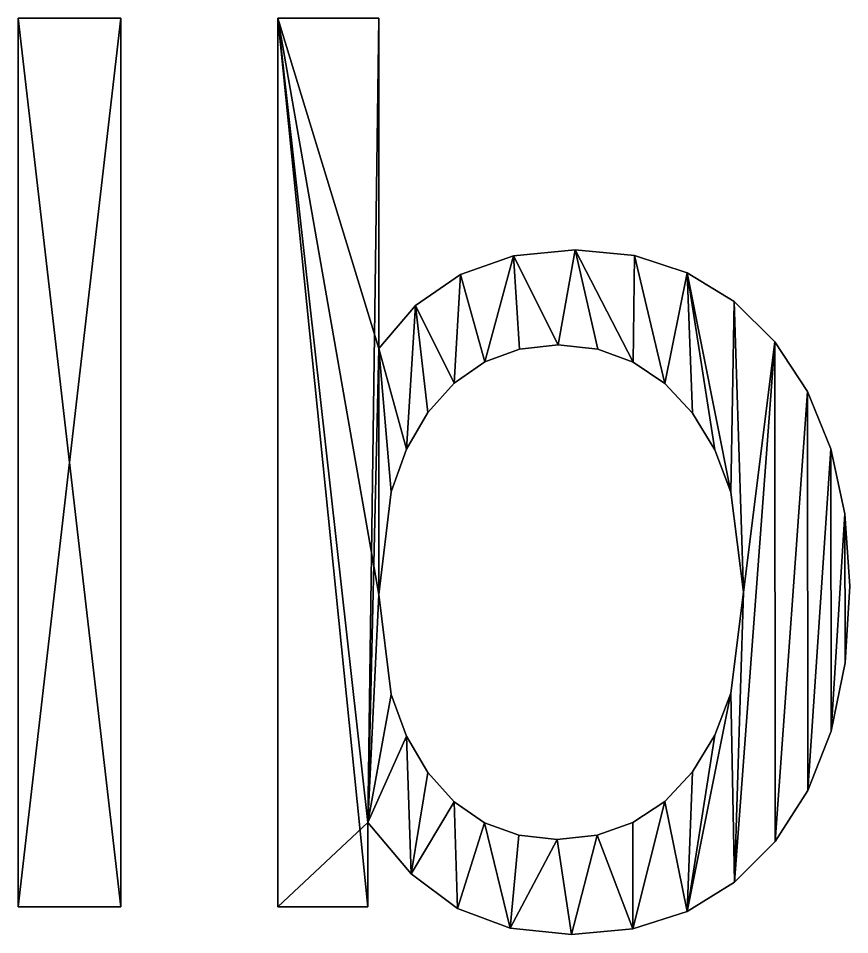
# Model space of a CAD drawing. Header units: metres. Extents: x -935 to 1842, y -1273 to 224.
# Drawn here: x 320.897 to 325.162, y 36.334 to 41.035 of the extents above; entities that cross this region are included whole.
import ezdxf

# ---------------------------------------------------------------- set-up
doc = ezdxf.new("R2010")
doc.units = ezdxf.units.M

msp = doc.modelspace()

# ---------------------------------------------------------------- meshes
at = {"layer": 'middle'}
mesh = msp.add_polyface(dxfattribs=at)
corners = [(320.8974, 41.0345), (321.4224, 36.4771), (321.4224, 41.0345), (320.8974, 36.4771)]
mesh.append_faces([[corners[k] for k in face] for face in [(0, 1, 2), (1, 0, 3)]], dxfattribs={"vtx0": -1})
mesh = msp.add_polyface(dxfattribs=at)
corners = [(320.8974, 36.4771, 0.2), (321.4224, 41.0345, 0.2), (321.4224, 36.4771, 0.2), (320.8974, 41.0345, 0.2)]
mesh.append_faces([[corners[k] for k in face] for face in [(0, 1, 2), (1, 0, 3)]], dxfattribs={"vtx0": -1})
mesh = msp.add_polyface(dxfattribs=at)
corners = [(320.8974, 41.0345), (320.8974, 36.4771, 0.2), (320.8974, 36.4771), (320.8974, 41.0345, 0.2)]
mesh.append_faces([[corners[k] for k in face] for face in [(0, 1, 2), (1, 0, 3)]], dxfattribs={"vtx0": -1})
mesh = msp.add_polyface(dxfattribs=at)
corners = [(321.4224, 41.0345, 0.2), (320.8974, 41.0345), (321.4224, 41.0345), (320.8974, 41.0345, 0.2)]
mesh.append_faces([[corners[k] for k in face] for face in [(0, 1, 2), (1, 0, 3)]], dxfattribs={"vtx0": -1})
mesh = msp.add_polyface(dxfattribs=at)
corners = [(321.4224, 41.0345, 0.2), (321.4224, 36.4771), (321.4224, 36.4771, 0.2), (321.4224, 41.0345)]
mesh.append_faces([[corners[k] for k in face] for face in [(0, 1, 2), (1, 0, 3)]], dxfattribs={"vtx0": -1})
mesh = msp.add_polyface(dxfattribs=at)
corners = [(322.2283, 41.0345), (322.7472, 39.34), (322.7472, 41.0345), (322.7472, 38.0779), (322.691, 36.9096), (322.691, 36.4771), (322.2283, 36.4771), (325.1377, 38.4931), (325.1379, 37.728), (325.1618, 38.1217), (325.0664, 37.3785), (325.0656, 38.8258), (324.9471, 37.0731), (324.9454, 39.1198), (324.7802, 36.8119), (324.7771, 39.3751), (324.5718, 36.6027), (324.6179, 38.0904), (324.5522, 37.5726), (324.3283, 36.4532), (324.4701, 37.3564), (324.3551, 37.1688), (324.2132, 37.0171), (324.0495, 36.3636), (324.0501, 36.9088), (323.866, 36.8437), (323.7356, 36.3337), (323.6607, 36.8221), (323.4205, 36.3673), (323.4644, 36.8435), (323.2884, 36.908), (323.1507, 36.4683), (323.1328, 37.0154), (322.9122, 36.6459), (322.9975, 37.1657), (322.888, 37.3516), (322.8098, 37.5656), (324.5689, 39.5816), (324.5522, 38.6043), (324.329, 39.7291), (324.4701, 38.8202), (324.3551, 39.0088), (324.2136, 39.1619), (324.0575, 39.8176), (324.0517, 39.2712), (323.7544, 39.8471), (323.8695, 39.3368), (323.6669, 39.3587), (323.4381, 39.8154), (323.4679, 39.337), (323.29, 39.272), (323.1648, 39.7203), (323.1332, 39.1636), (322.9345, 39.5619), (322.9975, 39.0119), (322.888, 38.8235), (322.8098, 38.6051)]
mesh.append_faces([[corners[k] for k in face] for face in [(0, 1, 2), (5, 0, 6), (7, 8, 9)]], dxfattribs={"vtx0": -1})
mesh.append_faces([[corners[k] for k in face] for face in [(4, 0, 5), (8, 7, 10), (10, 11, 12), (12, 13, 14), (14, 15, 16), (16, 18, 19), (19, 22, 23), (23, 25, 26), (26, 27, 28), (28, 30, 31), (31, 32, 33), (33, 35, 4), (37, 17, 15), (17, 37, 38), (38, 39, 40), (40, 39, 41), (41, 39, 42), (42, 43, 44), (44, 45, 46), (46, 45, 47), (47, 48, 49), (49, 48, 50), (50, 51, 52), (52, 53, 54), (54, 53, 55), (55, 1, 56), (56, 1, 3)]], dxfattribs={"vtx0": -1, "vtx1": -1})
mesh.append_faces([[corners[k] for k in face] for face in [(1, 0, 3), (3, 0, 4), (16, 15, 17)]], dxfattribs={"vtx0": -1, "vtx1": -1, "vtx2": -1})
mesh.append_faces([[corners[k] for k in face] for face in [(10, 7, 11), (12, 11, 13), (14, 13, 15), (16, 17, 18), (19, 18, 20), (19, 20, 21), (19, 21, 22), (23, 22, 24), (23, 24, 25), (26, 25, 27), (28, 27, 29), (28, 29, 30), (31, 30, 32), (33, 32, 34), (33, 34, 35), (4, 35, 36), (4, 36, 3), (38, 37, 39), (42, 39, 43), (44, 43, 45), (47, 45, 48), (50, 48, 51), (52, 51, 53), (55, 53, 1)]], dxfattribs={"vtx0": -1, "vtx2": -1})
mesh = msp.add_polyface(dxfattribs=at)
corners = [(322.2283, 36.4771, 0.2), (322.691, 36.9096, 0.2), (322.691, 36.4771, 0.2), (325.1379, 37.728, 0.2), (325.1377, 38.4931, 0.2), (325.1618, 38.1217, 0.2), (325.0664, 37.3785, 0.2), (325.0656, 38.8258, 0.2), (324.9471, 37.0731, 0.2), (324.9454, 39.1198, 0.2), (324.7802, 36.8119, 0.2), (324.7771, 39.3751, 0.2), (324.5718, 36.6027, 0.2), (324.6179, 38.0904, 0.2), (324.5522, 37.5726, 0.2), (324.3283, 36.4532, 0.2), (324.4701, 37.3564, 0.2), (324.3551, 37.1688, 0.2), (324.2132, 37.0171, 0.2), (324.0495, 36.3636, 0.2), (324.0501, 36.9088, 0.2), (323.866, 36.8437, 0.2), (323.7356, 36.3337, 0.2), (323.6607, 36.8221, 0.2), (323.4205, 36.3673, 0.2), (323.4644, 36.8435, 0.2), (323.2884, 36.908, 0.2), (323.1507, 36.4683, 0.2), (323.1328, 37.0154, 0.2), (322.9122, 36.6459, 0.2), (322.9975, 37.1657, 0.2), (322.888, 37.3516, 0.2), (322.8098, 37.5656, 0.2), (322.7472, 38.0779, 0.2), (322.7472, 39.34, 0.2), (322.7472, 41.0345, 0.2), (322.2283, 41.0345, 0.2), (324.5689, 39.5816, 0.2), (324.5522, 38.6043, 0.2), (324.329, 39.7291, 0.2), (324.4701, 38.8202, 0.2), (324.3551, 39.0088, 0.2), (324.2136, 39.1619, 0.2), (324.0575, 39.8176, 0.2), (324.0517, 39.2712, 0.2), (323.7544, 39.8471, 0.2), (323.8695, 39.3368, 0.2), (323.6669, 39.3587, 0.2), (323.4381, 39.8154, 0.2), (323.4679, 39.337, 0.2), (323.29, 39.272, 0.2), (323.1648, 39.7203, 0.2), (323.1332, 39.1636, 0.2), (322.9345, 39.5619, 0.2), (322.9975, 39.0119, 0.2), (322.888, 38.8235, 0.2), (322.8098, 38.6051, 0.2)]
mesh.append_faces([[corners[k] for k in face] for face in [(0, 1, 2), (3, 4, 5)]], dxfattribs={"vtx0": -1})
mesh.append_faces([[corners[k] for k in face] for face in [(4, 6, 7), (7, 8, 9), (9, 10, 11), (13, 12, 14), (14, 15, 16), (16, 15, 17), (17, 15, 18), (18, 19, 20), (20, 19, 21), (21, 22, 23), (23, 24, 25), (25, 24, 26), (26, 27, 28), (28, 29, 30), (30, 29, 31), (31, 1, 32), (32, 1, 33), (34, 1, 35), (35, 1, 36), (36, 1, 0), (37, 38, 39), (39, 42, 43), (43, 44, 45), (45, 47, 48), (48, 50, 51), (51, 52, 53), (53, 55, 34)]], dxfattribs={"vtx0": -1, "vtx1": -1})
mesh.append_faces([[corners[k] for k in face] for face in [(11, 12, 13), (33, 1, 34)]], dxfattribs={"vtx0": -1, "vtx1": -1, "vtx2": -1})
mesh.append_faces([[corners[k] for k in face] for face in [(4, 3, 6), (7, 6, 8), (9, 8, 10), (11, 10, 12), (14, 12, 15), (18, 15, 19), (21, 19, 22), (23, 22, 24), (26, 24, 27), (28, 27, 29), (31, 29, 1), (13, 37, 11), (37, 13, 38), (39, 38, 40), (39, 40, 41), (39, 41, 42), (43, 42, 44), (45, 44, 46), (45, 46, 47), (48, 47, 49), (48, 49, 50), (51, 50, 52), (53, 52, 54), (53, 54, 55), (34, 55, 56), (34, 56, 33)]], dxfattribs={"vtx0": -1, "vtx2": -1})
mesh = msp.add_polyface(dxfattribs=at)
corners = [(322.2283, 41.0345), (322.2283, 36.4771, 0.2), (322.2283, 36.4771), (322.2283, 41.0345, 0.2)]
mesh.append_faces([[corners[k] for k in face] for face in [(0, 1, 2), (1, 0, 3)]], dxfattribs={"vtx0": -1})
mesh = msp.add_polyface(dxfattribs=at)
corners = [(322.7472, 41.0345, 0.2), (322.2283, 41.0345), (322.7472, 41.0345), (322.2283, 41.0345, 0.2)]
mesh.append_faces([[corners[k] for k in face] for face in [(0, 1, 2), (1, 0, 3)]], dxfattribs={"vtx0": -1})
mesh = msp.add_polyface(dxfattribs=at)
corners = [(322.7472, 41.0345, 0.2), (322.7472, 39.34), (322.7472, 39.34, 0.2), (322.7472, 41.0345)]
mesh.append_faces([[corners[k] for k in face] for face in [(0, 1, 2), (1, 0, 3)]], dxfattribs={"vtx0": -1})
mesh = msp.add_polyface(dxfattribs=at)
corners = [(323.7544, 39.8471, 0.2), (323.4381, 39.8154), (323.7544, 39.8471), (323.4381, 39.8154, 0.2)]
mesh.append_faces([[corners[k] for k in face] for face in [(0, 1, 2), (1, 0, 3)]], dxfattribs={"vtx0": -1})
mesh = msp.add_polyface(dxfattribs=at)
corners = [(324.0575, 39.8176, 0.2), (323.7544, 39.8471), (324.0575, 39.8176), (323.7544, 39.8471, 0.2)]
mesh.append_faces([[corners[k] for k in face] for face in [(0, 1, 2), (1, 0, 3)]], dxfattribs={"vtx0": -1})
mesh = msp.add_polyface(dxfattribs=at)
corners = [(324.329, 39.7291, 0.2), (324.0575, 39.8176), (324.329, 39.7291), (324.0575, 39.8176, 0.2)]
mesh.append_faces([[corners[k] for k in face] for face in [(0, 1, 2), (1, 0, 3)]], dxfattribs={"vtx0": -1})
mesh = msp.add_polyface(dxfattribs=at)
corners = [(323.4381, 39.8154, 0.2), (323.1648, 39.7203), (323.4381, 39.8154), (323.1648, 39.7203, 0.2)]
mesh.append_faces([[corners[k] for k in face] for face in [(0, 1, 2), (1, 0, 3)]], dxfattribs={"vtx0": -1})
mesh = msp.add_polyface(dxfattribs=at)
corners = [(324.5689, 39.5816, 0.2), (324.329, 39.7291), (324.5689, 39.5816), (324.329, 39.7291, 0.2)]
mesh.append_faces([[corners[k] for k in face] for face in [(0, 1, 2), (1, 0, 3)]], dxfattribs={"vtx0": -1})
mesh = msp.add_polyface(dxfattribs=at)
corners = [(323.1648, 39.7203, 0.2), (322.9345, 39.5619), (323.1648, 39.7203), (322.9345, 39.5619, 0.2)]
mesh.append_faces([[corners[k] for k in face] for face in [(0, 1, 2), (1, 0, 3)]], dxfattribs={"vtx0": -1})
mesh = msp.add_polyface(dxfattribs=at)
corners = [(324.7771, 39.3751, 0.2), (324.5689, 39.5816), (324.7771, 39.3751), (324.5689, 39.5816, 0.2)]
mesh.append_faces([[corners[k] for k in face] for face in [(0, 1, 2), (1, 0, 3)]], dxfattribs={"vtx0": -1})
mesh = msp.add_polyface(dxfattribs=at)
corners = [(322.9345, 39.5619), (322.7472, 39.34, 0.2), (322.7472, 39.34), (322.9345, 39.5619, 0.2)]
mesh.append_faces([[corners[k] for k in face] for face in [(0, 1, 2), (1, 0, 3)]], dxfattribs={"vtx0": -1})
mesh = msp.add_polyface(dxfattribs=at)
corners = [(323.4679, 39.337, 0.2), (323.6669, 39.3587), (323.4679, 39.337), (323.6669, 39.3587, 0.2)]
mesh.append_faces([[corners[k] for k in face] for face in [(0, 1, 2), (1, 0, 3)]], dxfattribs={"vtx0": -1})
mesh = msp.add_polyface(dxfattribs=at)
corners = [(323.6669, 39.3587, 0.2), (323.8695, 39.3368), (323.6669, 39.3587), (323.8695, 39.3368, 0.2)]
mesh.append_faces([[corners[k] for k in face] for face in [(0, 1, 2), (1, 0, 3)]], dxfattribs={"vtx0": -1})
mesh = msp.add_polyface(dxfattribs=at)
corners = [(324.7771, 39.3751, 0.2), (324.9454, 39.1198), (324.9454, 39.1198, 0.2), (324.7771, 39.3751)]
mesh.append_faces([[corners[k] for k in face] for face in [(0, 1, 2), (1, 0, 3)]], dxfattribs={"vtx0": -1})
mesh = msp.add_polyface(dxfattribs=at)
corners = [(323.29, 39.272, 0.2), (323.4679, 39.337), (323.29, 39.272), (323.4679, 39.337, 0.2)]
mesh.append_faces([[corners[k] for k in face] for face in [(0, 1, 2), (1, 0, 3)]], dxfattribs={"vtx0": -1})
mesh = msp.add_polyface(dxfattribs=at)
corners = [(323.8695, 39.3368, 0.2), (324.0517, 39.2712), (323.8695, 39.3368), (324.0517, 39.2712, 0.2)]
mesh.append_faces([[corners[k] for k in face] for face in [(0, 1, 2), (1, 0, 3)]], dxfattribs={"vtx0": -1})
mesh = msp.add_polyface(dxfattribs=at)
corners = [(323.1332, 39.1636, 0.2), (323.29, 39.272), (323.1332, 39.1636), (323.29, 39.272, 0.2)]
mesh.append_faces([[corners[k] for k in face] for face in [(0, 1, 2), (1, 0, 3)]], dxfattribs={"vtx0": -1})
mesh = msp.add_polyface(dxfattribs=at)
corners = [(324.0517, 39.2712, 0.2), (324.2136, 39.1619), (324.0517, 39.2712), (324.2136, 39.1619, 0.2)]
mesh.append_faces([[corners[k] for k in face] for face in [(0, 1, 2), (1, 0, 3)]], dxfattribs={"vtx0": -1})
mesh = msp.add_polyface(dxfattribs=at)
corners = [(323.1332, 39.1636, 0.2), (322.9975, 39.0119), (322.9975, 39.0119, 0.2), (323.1332, 39.1636)]
mesh.append_faces([[corners[k] for k in face] for face in [(0, 1, 2), (1, 0, 3)]], dxfattribs={"vtx0": -1})
mesh = msp.add_polyface(dxfattribs=at)
corners = [(324.2136, 39.1619), (324.3551, 39.0088, 0.2), (324.3551, 39.0088), (324.2136, 39.1619, 0.2)]
mesh.append_faces([[corners[k] for k in face] for face in [(0, 1, 2), (1, 0, 3)]], dxfattribs={"vtx0": -1})
mesh = msp.add_polyface(dxfattribs=at)
corners = [(324.9454, 39.1198, 0.2), (325.0656, 38.8258), (325.0656, 38.8258, 0.2), (324.9454, 39.1198)]
mesh.append_faces([[corners[k] for k in face] for face in [(0, 1, 2), (1, 0, 3)]], dxfattribs={"vtx0": -1})
mesh = msp.add_polyface(dxfattribs=at)
corners = [(322.9975, 39.0119, 0.2), (322.888, 38.8235), (322.888, 38.8235, 0.2), (322.9975, 39.0119)]
mesh.append_faces([[corners[k] for k in face] for face in [(0, 1, 2), (1, 0, 3)]], dxfattribs={"vtx0": -1})
mesh = msp.add_polyface(dxfattribs=at)
corners = [(324.3551, 39.0088), (324.4701, 38.8202, 0.2), (324.4701, 38.8202), (324.3551, 39.0088, 0.2)]
mesh.append_faces([[corners[k] for k in face] for face in [(0, 1, 2), (1, 0, 3)]], dxfattribs={"vtx0": -1})
mesh = msp.add_polyface(dxfattribs=at)
corners = [(322.888, 38.8235, 0.2), (322.8098, 38.6051), (322.8098, 38.6051, 0.2), (322.888, 38.8235)]
mesh.append_faces([[corners[k] for k in face] for face in [(0, 1, 2), (1, 0, 3)]], dxfattribs={"vtx0": -1})
mesh = msp.add_polyface(dxfattribs=at)
corners = [(324.4701, 38.8202), (324.5522, 38.6043, 0.2), (324.5522, 38.6043), (324.4701, 38.8202, 0.2)]
mesh.append_faces([[corners[k] for k in face] for face in [(0, 1, 2), (1, 0, 3)]], dxfattribs={"vtx0": -1})
mesh = msp.add_polyface(dxfattribs=at)
corners = [(325.0656, 38.8258, 0.2), (325.1377, 38.4931), (325.1377, 38.4931, 0.2), (325.0656, 38.8258)]
mesh.append_faces([[corners[k] for k in face] for face in [(0, 1, 2), (1, 0, 3)]], dxfattribs={"vtx0": -1})
mesh = msp.add_polyface(dxfattribs=at)
corners = [(322.8098, 38.6051, 0.2), (322.7472, 38.0779), (322.7472, 38.0779, 0.2), (322.8098, 38.6051)]
mesh.append_faces([[corners[k] for k in face] for face in [(0, 1, 2), (1, 0, 3)]], dxfattribs={"vtx0": -1})
mesh = msp.add_polyface(dxfattribs=at)
corners = [(324.5522, 38.6043), (324.6179, 38.0904, 0.2), (324.6179, 38.0904), (324.5522, 38.6043, 0.2)]
mesh.append_faces([[corners[k] for k in face] for face in [(0, 1, 2), (1, 0, 3)]], dxfattribs={"vtx0": -1})
mesh = msp.add_polyface(dxfattribs=at)
corners = [(325.1377, 38.4931, 0.2), (325.1618, 38.1217), (325.1618, 38.1217, 0.2), (325.1377, 38.4931)]
mesh.append_faces([[corners[k] for k in face] for face in [(0, 1, 2), (1, 0, 3)]], dxfattribs={"vtx0": -1})
mesh = msp.add_polyface(dxfattribs=at)
corners = [(322.7472, 38.0779, 0.2), (322.8098, 37.5656), (322.8098, 37.5656, 0.2), (322.7472, 38.0779)]
mesh.append_faces([[corners[k] for k in face] for face in [(0, 1, 2), (1, 0, 3)]], dxfattribs={"vtx0": -1})
mesh = msp.add_polyface(dxfattribs=at)
corners = [(324.6179, 38.0904), (324.5522, 37.5726, 0.2), (324.5522, 37.5726), (324.6179, 38.0904, 0.2)]
mesh.append_faces([[corners[k] for k in face] for face in [(0, 1, 2), (1, 0, 3)]], dxfattribs={"vtx0": -1})
mesh = msp.add_polyface(dxfattribs=at)
corners = [(325.1618, 38.1217, 0.2), (325.1379, 37.728), (325.1379, 37.728, 0.2), (325.1618, 38.1217)]
mesh.append_faces([[corners[k] for k in face] for face in [(0, 1, 2), (1, 0, 3)]], dxfattribs={"vtx0": -1})
mesh = msp.add_polyface(dxfattribs=at)
corners = [(325.1379, 37.728, 0.2), (325.0664, 37.3785), (325.0664, 37.3785, 0.2), (325.1379, 37.728)]
mesh.append_faces([[corners[k] for k in face] for face in [(0, 1, 2), (1, 0, 3)]], dxfattribs={"vtx0": -1})
mesh = msp.add_polyface(dxfattribs=at)
corners = [(322.8098, 37.5656, 0.2), (322.888, 37.3516), (322.888, 37.3516, 0.2), (322.8098, 37.5656)]
mesh.append_faces([[corners[k] for k in face] for face in [(0, 1, 2), (1, 0, 3)]], dxfattribs={"vtx0": -1})
mesh = msp.add_polyface(dxfattribs=at)
corners = [(324.5522, 37.5726), (324.4701, 37.3564, 0.2), (324.4701, 37.3564), (324.5522, 37.5726, 0.2)]
mesh.append_faces([[corners[k] for k in face] for face in [(0, 1, 2), (1, 0, 3)]], dxfattribs={"vtx0": -1})
mesh = msp.add_polyface(dxfattribs=at)
corners = [(325.0664, 37.3785, 0.2), (324.9471, 37.0731), (324.9471, 37.0731, 0.2), (325.0664, 37.3785)]
mesh.append_faces([[corners[k] for k in face] for face in [(0, 1, 2), (1, 0, 3)]], dxfattribs={"vtx0": -1})
mesh = msp.add_polyface(dxfattribs=at)
corners = [(322.888, 37.3516, 0.2), (322.9975, 37.1657), (322.9975, 37.1657, 0.2), (322.888, 37.3516)]
mesh.append_faces([[corners[k] for k in face] for face in [(0, 1, 2), (1, 0, 3)]], dxfattribs={"vtx0": -1})
mesh = msp.add_polyface(dxfattribs=at)
corners = [(324.4701, 37.3564), (324.3551, 37.1688, 0.2), (324.3551, 37.1688), (324.4701, 37.3564, 0.2)]
mesh.append_faces([[corners[k] for k in face] for face in [(0, 1, 2), (1, 0, 3)]], dxfattribs={"vtx0": -1})
mesh = msp.add_polyface(dxfattribs=at)
corners = [(322.9975, 37.1657, 0.2), (323.1328, 37.0154), (323.1328, 37.0154, 0.2), (322.9975, 37.1657)]
mesh.append_faces([[corners[k] for k in face] for face in [(0, 1, 2), (1, 0, 3)]], dxfattribs={"vtx0": -1})
mesh = msp.add_polyface(dxfattribs=at)
corners = [(324.3551, 37.1688), (324.2132, 37.0171, 0.2), (324.2132, 37.0171), (324.3551, 37.1688, 0.2)]
mesh.append_faces([[corners[k] for k in face] for face in [(0, 1, 2), (1, 0, 3)]], dxfattribs={"vtx0": -1})
mesh = msp.add_polyface(dxfattribs=at)
corners = [(324.9471, 37.0731, 0.2), (324.7802, 36.8119), (324.7802, 36.8119, 0.2), (324.9471, 37.0731)]
mesh.append_faces([[corners[k] for k in face] for face in [(0, 1, 2), (1, 0, 3)]], dxfattribs={"vtx0": -1})
mesh = msp.add_polyface(dxfattribs=at)
corners = [(323.2884, 36.908, 0.2), (323.1328, 37.0154), (323.2884, 36.908), (323.1328, 37.0154, 0.2)]
mesh.append_faces([[corners[k] for k in face] for face in [(0, 1, 2), (1, 0, 3)]], dxfattribs={"vtx0": -1})
mesh = msp.add_polyface(dxfattribs=at)
corners = [(324.2132, 37.0171, 0.2), (324.0501, 36.9088), (324.2132, 37.0171), (324.0501, 36.9088, 0.2)]
mesh.append_faces([[corners[k] for k in face] for face in [(0, 1, 2), (1, 0, 3)]], dxfattribs={"vtx0": -1})
mesh = msp.add_polyface(dxfattribs=at)
corners = [(322.691, 36.9096, 0.2), (322.691, 36.4771), (322.691, 36.4771, 0.2), (322.691, 36.9096)]
mesh.append_faces([[corners[k] for k in face] for face in [(0, 1, 2), (1, 0, 3)]], dxfattribs={"vtx0": -1})
mesh = msp.add_polyface(dxfattribs=at)
corners = [(322.691, 36.9096), (322.9122, 36.6459, 0.2), (322.9122, 36.6459), (322.691, 36.9096, 0.2)]
mesh.append_faces([[corners[k] for k in face] for face in [(0, 1, 2), (1, 0, 3)]], dxfattribs={"vtx0": -1})
mesh = msp.add_polyface(dxfattribs=at)
corners = [(323.4644, 36.8435, 0.2), (323.2884, 36.908), (323.4644, 36.8435), (323.2884, 36.908, 0.2)]
mesh.append_faces([[corners[k] for k in face] for face in [(0, 1, 2), (1, 0, 3)]], dxfattribs={"vtx0": -1})
mesh = msp.add_polyface(dxfattribs=at)
corners = [(324.0501, 36.9088, 0.2), (323.866, 36.8437), (324.0501, 36.9088), (323.866, 36.8437, 0.2)]
mesh.append_faces([[corners[k] for k in face] for face in [(0, 1, 2), (1, 0, 3)]], dxfattribs={"vtx0": -1})
mesh = msp.add_polyface(dxfattribs=at)
corners = [(323.6607, 36.8221, 0.2), (323.4644, 36.8435), (323.6607, 36.8221), (323.4644, 36.8435, 0.2)]
mesh.append_faces([[corners[k] for k in face] for face in [(0, 1, 2), (1, 0, 3)]], dxfattribs={"vtx0": -1})
mesh = msp.add_polyface(dxfattribs=at)
corners = [(323.866, 36.8437, 0.2), (323.6607, 36.8221), (323.866, 36.8437), (323.6607, 36.8221, 0.2)]
mesh.append_faces([[corners[k] for k in face] for face in [(0, 1, 2), (1, 0, 3)]], dxfattribs={"vtx0": -1})
mesh = msp.add_polyface(dxfattribs=at)
corners = [(324.7802, 36.8119, 0.2), (324.5718, 36.6027), (324.5718, 36.6027, 0.2), (324.7802, 36.8119)]
mesh.append_faces([[corners[k] for k in face] for face in [(0, 1, 2), (1, 0, 3)]], dxfattribs={"vtx0": -1})
mesh = msp.add_polyface(dxfattribs=at)
corners = [(322.9122, 36.6459, 0.2), (323.1507, 36.4683), (322.9122, 36.6459), (323.1507, 36.4683, 0.2)]
mesh.append_faces([[corners[k] for k in face] for face in [(0, 1, 2), (1, 0, 3)]], dxfattribs={"vtx0": -1})
mesh = msp.add_polyface(dxfattribs=at)
corners = [(324.3283, 36.4532, 0.2), (324.5718, 36.6027), (324.3283, 36.4532), (324.5718, 36.6027, 0.2)]
mesh.append_faces([[corners[k] for k in face] for face in [(0, 1, 2), (1, 0, 3)]], dxfattribs={"vtx0": -1})
mesh = msp.add_polyface(dxfattribs=at)
corners = [(320.8974, 36.4771, 0.2), (321.4224, 36.4771), (320.8974, 36.4771), (321.4224, 36.4771, 0.2)]
mesh.append_faces([[corners[k] for k in face] for face in [(0, 1, 2), (1, 0, 3)]], dxfattribs={"vtx0": -1})
mesh = msp.add_polyface(dxfattribs=at)
corners = [(322.2283, 36.4771, 0.2), (322.691, 36.4771), (322.2283, 36.4771), (322.691, 36.4771, 0.2)]
mesh.append_faces([[corners[k] for k in face] for face in [(0, 1, 2), (1, 0, 3)]], dxfattribs={"vtx0": -1})
mesh = msp.add_polyface(dxfattribs=at)
corners = [(323.1507, 36.4683, 0.2), (323.4205, 36.3673), (323.1507, 36.4683), (323.4205, 36.3673, 0.2)]
mesh.append_faces([[corners[k] for k in face] for face in [(0, 1, 2), (1, 0, 3)]], dxfattribs={"vtx0": -1})
mesh = msp.add_polyface(dxfattribs=at)
corners = [(324.0495, 36.3636, 0.2), (324.3283, 36.4532), (324.0495, 36.3636), (324.3283, 36.4532, 0.2)]
mesh.append_faces([[corners[k] for k in face] for face in [(0, 1, 2), (1, 0, 3)]], dxfattribs={"vtx0": -1})
mesh = msp.add_polyface(dxfattribs=at)
corners = [(323.4205, 36.3673, 0.2), (323.7356, 36.3337), (323.4205, 36.3673), (323.7356, 36.3337, 0.2)]
mesh.append_faces([[corners[k] for k in face] for face in [(0, 1, 2), (1, 0, 3)]], dxfattribs={"vtx0": -1})
mesh = msp.add_polyface(dxfattribs=at)
corners = [(323.7356, 36.3337, 0.2), (324.0495, 36.3636), (323.7356, 36.3337), (324.0495, 36.3636, 0.2)]
mesh.append_faces([[corners[k] for k in face] for face in [(0, 1, 2), (1, 0, 3)]], dxfattribs={"vtx0": -1})

doc.saveas('drawing.dxf')
